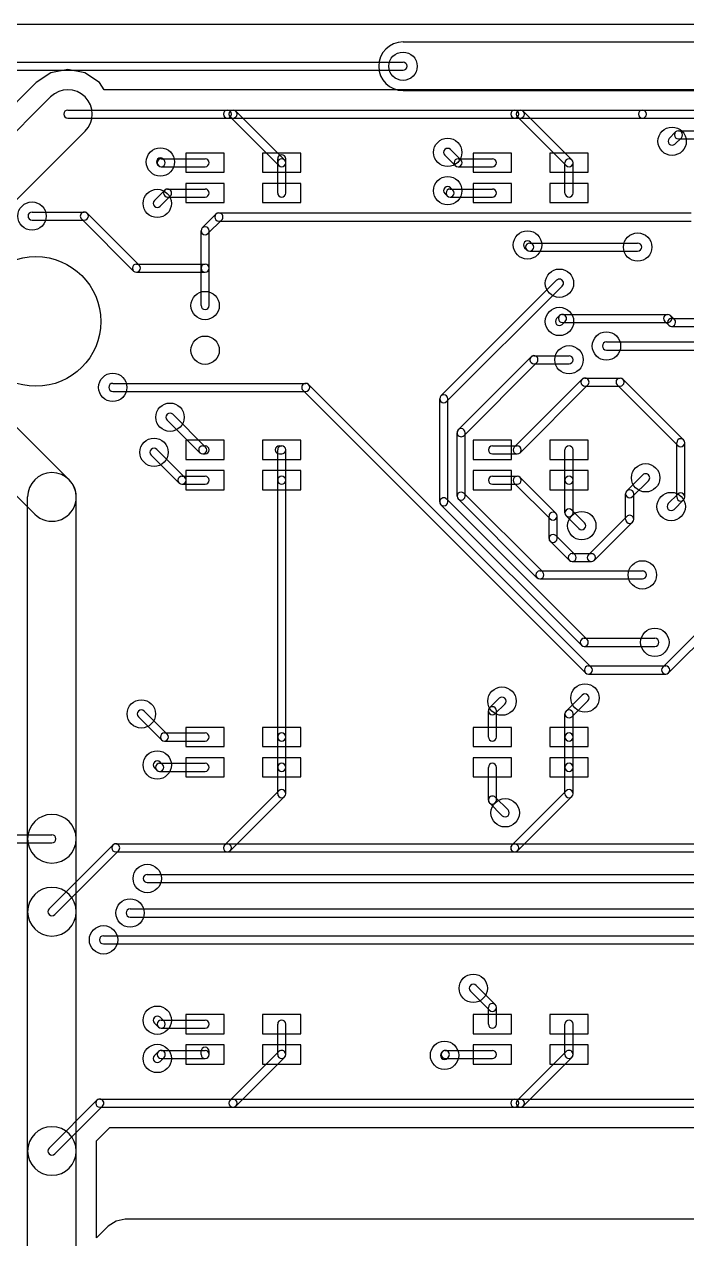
# Model space of a CAD drawing. Extents: x 67 to 209, y -168 to -95.
# Drawn here: x 93.14 to 113.89, y -133.25 to -95.19 of the extents above; entities that cross this region are included whole.
import ezdxf

# ---------------------------------------------------------------- set-up
doc = ezdxf.new("R2010")
doc.units = 0
doc.header["$MEASUREMENT"] = 0
doc.layers.add('BLACK', color=250, linetype='CONTINUOUS')

msp = doc.modelspace()

# ---------------------------------------------------------------- linework, layer by layer
at = {"layer": 'BLACK'}
for p, q in [((67.685, -95.185), (209.315, -95.185)), ((67.685, -95.185), (209.315, -95.185)), ((105, -95.738), (123, -95.738)), ((88.6411, -96.373), (105, -96.373)), ((88.6411, -96.627), (105, -96.627)), ((94.5, -96.603), (93.9654, -96.7093)), ((94.5, -96.603), (93.9654, -96.7093)), ((95.0346, -96.7093), (94.5, -96.603)), ((95.0346, -96.7093), (94.5, -96.603)), ((93.5122, -97.0122), (89.0122, -101.512)), ((93.5122, -97.0122), (89.0122, -101.512)), ((93.9654, -96.7093), (93.5122, -97.0122)), ((93.9654, -96.7093), (93.5122, -97.0122)), ((95.4878, -97.0122), (95.0346, -96.7093)), ((95.4878, -97.0122), (95.0346, -96.7093)), ((95.6387, -97.238), (95.4878, -97.0122)), ((95.6387, -97.238), (95.4878, -97.0122)), ((99.5, -97.238), (95.6387, -97.238)), ((99.5, -97.238), (95.6387, -97.238)), ((99.675, -97.238), (99.5, -97.238)), ((99.675, -97.238), (99.5, -97.238)), ((108.5, -97.238), (99.675, -97.238)), ((108.5, -97.238), (99.675, -97.238)), ((105, -97.262), (123, -97.262)), ((108.675, -97.238), (108.5, -97.238)), ((108.675, -97.238), (108.5, -97.238)), ((112.5, -97.238), (108.675, -97.238)), ((112.5, -97.238), (108.675, -97.238)), ((117.5, -97.238), (112.5, -97.238)), ((117.5, -97.238), (112.5, -97.238)), ((93.9612, -97.4612), (89.4612, -101.961)), ((94.5, -97.873), (99.5, -97.873)), ((94.5, -98.127), (99.5, -98.127)), ((99.5, -97.873), (99.675, -97.873)), ((99.5, -97.873), (99.675, -97.873)), ((99.5, -98.127), (99.675, -98.127)), ((99.5, -98.127), (99.675, -98.127)), ((99.5852, -98.0898), (101.11, -99.6148)), ((99.675, -97.873), (108.5, -97.873)), ((99.675, -98.127), (108.5, -98.127)), ((99.7648, -97.9102), (101.29, -99.4352)), ((108.5, -97.873), (108.675, -97.873)), ((108.5, -97.873), (108.675, -97.873)), ((108.5, -98.127), (108.675, -98.127)), ((108.5, -98.127), (108.675, -98.127)), ((108.585, -98.0898), (110.11, -99.6148)), ((108.675, -97.873), (112.5, -97.873)), ((108.675, -98.127), (112.5, -98.127)), ((108.765, -97.9102), (110.29, -99.4352)), ((112.5, -97.873), (117.5, -97.873)), ((112.5, -97.873), (117.5, -97.873)), ((112.5, -98.127), (117.5, -98.127)), ((112.5, -98.127), (117.5, -98.127)), ((95.0388, -98.5388), (90.5388, -103.039)), ((113.54, -98.5609), (113.34, -98.7609)), ((113.63, -98.5237), (117.365, -98.5237)), ((113.72, -98.7405), (113.52, -98.9405)), ((113.63, -98.7777), (117.365, -98.7777)), ((98.2, -99.225), (98.2, -99.825)), ((99.4, -99.225), (98.2, -99.225)), ((99.4, -99.825), (99.4, -99.225)), ((100.6, -99.225), (100.6, -99.825)), ((101.8, -99.225), (100.6, -99.225)), ((101.8, -99.825), (101.8, -99.225)), ((106.31, -99.2898), (106.635, -99.6148)), ((106.49, -99.1102), (106.815, -99.4352)), ((107.2, -99.225), (107.2, -99.825)), ((108.4, -99.225), (107.2, -99.225)), ((108.4, -99.825), (108.4, -99.225)), ((109.6, -99.225), (109.6, -99.825)), ((110.8, -99.225), (109.6, -99.225)), ((110.8, -99.825), (110.8, -99.225)), ((97.3102, -99.5898), (97.3352, -99.6148)), ((97.425, -99.398), (98.8, -99.398)), ((97.425, -99.652), (98.8, -99.652)), ((97.4898, -99.4102), (97.5148, -99.4352)), ((101.073, -99.525), (101.073, -99.4)), ((101.073, -100.475), (101.073, -99.525)), ((101.073, -100.475), (101.073, -99.525)), ((101.073, -100.475), (101.073, -99.525)), ((101.327, -99.525), (101.327, -99.4)), ((101.327, -100.475), (101.327, -99.525)), ((101.327, -100.475), (101.327, -99.525)), ((101.327, -100.475), (101.327, -99.525)), ((106.725, -99.398), (107.8, -99.398)), ((106.725, -99.652), (107.8, -99.652)), ((110.073, -100.475), (110.073, -99.525)), ((110.073, -100.475), (110.073, -99.525)), ((110.327, -100.475), (110.327, -99.525)), ((110.327, -100.475), (110.327, -99.525)), ((98.2, -99.825), (99.4, -99.825)), ((100.6, -99.825), (101.8, -99.825)), ((107.2, -99.825), (108.4, -99.825)), ((109.6, -99.825), (110.8, -99.825)), ((97.2102, -100.71), (97.5352, -100.385)), ((97.625, -100.348), (98.8, -100.348)), ((98.2, -100.175), (98.2, -100.775)), ((99.4, -100.175), (98.2, -100.175)), ((99.4, -100.775), (99.4, -100.175)), ((100.6, -100.175), (100.6, -100.775)), ((101.8, -100.175), (100.6, -100.175)), ((101.8, -100.775), (101.8, -100.175)), ((106.475, -100.348), (107.8, -100.348)), ((106.49, -100.31), (106.565, -100.385)), ((107.2, -100.175), (107.2, -100.775)), ((108.4, -100.175), (107.2, -100.175)), ((108.4, -100.775), (108.4, -100.175)), ((109.6, -100.175), (109.6, -100.775)), ((110.8, -100.175), (109.6, -100.175)), ((110.8, -100.775), (110.8, -100.175)), ((97.3898, -100.89), (97.7148, -100.565)), ((97.625, -100.602), (98.8, -100.602)), ((98.2, -100.775), (99.4, -100.775)), ((100.6, -100.775), (101.8, -100.775)), ((106.31, -100.49), (106.385, -100.565)), ((106.475, -100.602), (107.8, -100.602)), ((107.2, -100.775), (108.4, -100.775)), ((109.6, -100.775), (110.8, -100.775)), ((93.3783, -101.069), (95.0156, -101.069)), ((96.7377, -102.738), (95.1054, -101.106)), ((98.7101, -101.566), (99.1399, -101.136)), ((99.2296, -101.099), (114.026, -101.099)), ((93.3783, -101.323), (95.0156, -101.323)), ((96.5581, -102.918), (94.9258, -101.286)), ((98.8897, -101.746), (99.3195, -101.316)), ((99.2296, -101.353), (114.026, -101.353)), ((98.673, -102.828), (98.673, -101.656)), ((98.927, -102.828), (98.927, -101.656)), ((108.99, -102.01), (109.058, -102.078)), ((108.81, -102.19), (108.878, -102.258)), ((108.968, -102.041), (112.35, -102.041)), ((108.968, -102.295), (112.35, -102.295)), ((96.6479, -102.701), (98.8, -102.701)), ((96.6479, -102.955), (98.8, -102.955)), ((98.673, -104), (98.673, -102.828)), ((98.927, -104), (98.927, -102.828)), ((106.187, -106.833), (109.81, -103.21)), ((106.367, -107.013), (109.99, -103.39)), ((109.994, -104.279), (113.29, -104.279)), ((109.81, -104.41), (109.904, -104.316)), ((109.99, -104.59), (110.084, -104.496)), ((109.994, -104.533), (113.29, -104.533)), ((113.2, -104.496), (113.323, -104.619)), ((113.38, -104.317), (113.503, -104.44)), ((113.413, -104.403), (114.734, -104.403)), ((113.413, -104.657), (114.734, -104.657)), ((111.373, -105.142), (114.755, -105.142)), ((111.373, -105.396), (114.755, -105.396)), ((109.011, -105.609), (106.731, -107.897)), ((109.191, -105.788), (106.911, -108.076)), ((109.103, -105.573), (110.2, -105.573)), ((109.103, -105.827), (110.2, -105.827)), ((95.9061, -106.439), (101.952, -106.439)), ((110.899, -115.333), (102.042, -106.476)), ((108.485, -108.435), (110.61, -106.31)), ((108.665, -108.615), (110.79, -106.49)), ((110.7, -106.273), (111.8, -106.273)), ((110.7, -106.527), (111.8, -106.527)), ((111.71, -106.49), (113.61, -108.39)), ((111.89, -106.31), (113.79, -108.21)), ((95.9061, -106.693), (101.952, -106.693)), ((110.719, -115.513), (101.863, -106.656)), ((106.15, -110.154), (106.15, -106.923)), ((106.404, -110.154), (106.404, -106.923)), ((97.6102, -107.59), (98.6352, -108.615)), ((97.7898, -107.41), (98.8148, -108.435)), ((92.8072, -107.733), (94.5393, -109.459)), ((106.692, -109.974), (106.692, -107.985)), ((106.946, -109.974), (106.946, -107.985)), ((98.2, -108.225), (98.2, -108.825)), ((99.4, -108.225), (98.2, -108.225)), ((98.725, -108.398), (98.8, -108.398)), ((99.4, -108.825), (99.4, -108.225)), ((100.6, -108.225), (100.6, -108.825)), ((101.8, -108.225), (100.6, -108.225)), ((101.125, -108.398), (101.2, -108.398)), ((101.8, -108.825), (101.8, -108.225)), ((107.2, -108.225), (107.2, -108.825)), ((108.4, -108.225), (107.2, -108.225)), ((107.8, -108.398), (108.575, -108.398)), ((108.4, -108.825), (108.4, -108.225)), ((109.6, -108.225), (109.6, -108.825)), ((110.8, -108.225), (109.6, -108.225)), ((110.8, -108.825), (110.8, -108.225)), ((113.573, -110), (113.573, -108.3)), ((113.827, -110), (113.827, -108.3)), ((91.7315, -108.812), (93.4636, -110.538)), ((97.1102, -108.69), (97.9852, -109.565)), ((97.2898, -108.51), (98.1648, -109.385)), ((98.2, -108.825), (99.4, -108.825)), ((98.725, -108.652), (98.8, -108.652)), ((100.6, -108.825), (101.8, -108.825)), ((101.073, -109.475), (101.073, -108.525)), ((101.125, -108.652), (101.2, -108.652)), ((101.327, -109.475), (101.327, -108.525)), ((107.2, -108.825), (108.4, -108.825)), ((107.8, -108.652), (108.575, -108.652)), ((109.6, -108.825), (110.8, -108.825)), ((110.073, -109.475), (110.073, -108.525)), ((110.327, -109.475), (110.327, -108.525)), ((98.2, -109.175), (98.2, -109.775)), ((99.4, -109.175), (98.2, -109.175)), ((99.4, -109.775), (99.4, -109.175)), ((100.6, -109.175), (100.6, -109.775)), ((101.8, -109.175), (100.6, -109.175)), ((101.8, -109.775), (101.8, -109.175)), ((107.2, -109.175), (107.2, -109.775)), ((108.4, -109.175), (107.2, -109.175)), ((108.4, -109.775), (108.4, -109.175)), ((109.6, -109.175), (109.6, -109.775)), ((110.8, -109.175), (109.6, -109.175)), ((110.8, -109.775), (110.8, -109.175)), ((98.075, -109.348), (98.8, -109.348)), ((98.075, -109.602), (98.8, -109.602)), ((101.073, -117.525), (101.073, -109.475)), ((101.327, -117.525), (101.327, -109.475)), ((107.8, -109.348), (108.575, -109.348)), ((107.8, -109.602), (108.575, -109.602)), ((108.485, -109.565), (109.61, -110.69)), ((108.665, -109.385), (109.79, -110.51)), ((110.073, -110.5), (110.073, -109.475)), ((110.327, -110.5), (110.327, -109.475)), ((112.01, -109.81), (112.51, -109.31)), ((112.19, -109.99), (112.69, -109.49)), ((93.238, -120.715), (93.238, -110)), ((94.762, -120.715), (94.762, -110)), ((98.2, -109.775), (99.4, -109.775)), ((100.6, -109.775), (101.8, -109.775)), ((106.909, -109.884), (109.377, -112.352)), ((107.2, -109.775), (108.4, -109.775)), ((109.6, -109.775), (110.8, -109.775)), ((111.973, -110.7), (111.973, -109.9)), ((112.227, -110.7), (112.227, -109.9)), ((113.61, -109.91), (113.31, -110.21)), ((110.588, -114.645), (106.187, -110.244)), ((110.768, -114.465), (106.367, -110.064)), ((106.729, -110.064), (109.197, -112.532)), ((113.79, -110.09), (113.49, -110.39)), ((109.573, -111.3), (109.573, -110.6)), ((109.827, -111.3), (109.827, -110.6)), ((110.11, -110.59), (110.51, -110.99)), ((110.29, -110.41), (110.69, -110.81)), ((110.81, -111.81), (112.01, -110.61)), ((117.91, -110.562), (113.139, -115.333)), ((118.09, -110.742), (113.319, -115.513)), ((110.99, -111.99), (112.19, -110.79)), ((109.61, -111.39), (110.21, -111.99)), ((109.79, -111.21), (110.39, -111.81)), ((110.3, -111.773), (110.9, -111.773)), ((110.3, -112.027), (110.9, -112.027)), ((109.287, -112.315), (112.499, -112.315)), ((109.287, -112.569), (112.499, -112.569)), ((110.678, -114.428), (112.889, -114.428)), ((110.678, -114.682), (112.889, -114.682)), ((110.809, -115.296), (113.229, -115.296)), ((110.809, -115.55), (113.229, -115.55)), ((108.01, -116.31), (107.71, -116.61)), ((110.61, -116.21), (110.11, -116.71)), ((110.79, -116.39), (110.29, -116.89)), ((96.8898, -116.71), (97.6148, -117.435)), ((107.673, -117.525), (107.673, -116.7)), ((108.19, -116.49), (107.89, -116.79)), ((107.927, -117.525), (107.927, -116.7)), ((110.073, -117.525), (110.073, -116.8)), ((110.327, -117.525), (110.327, -116.8)), ((96.7102, -116.89), (97.4352, -117.615)), ((98.2, -117.225), (98.2, -117.825)), ((99.4, -117.225), (98.2, -117.225)), ((99.4, -117.825), (99.4, -117.225)), ((100.6, -117.225), (100.6, -117.825)), ((101.8, -117.225), (100.6, -117.225)), ((101.8, -117.825), (101.8, -117.225)), ((107.2, -117.225), (107.2, -117.825)), ((108.4, -117.225), (107.2, -117.225)), ((108.4, -117.825), (108.4, -117.225)), ((109.6, -117.225), (109.6, -117.825)), ((110.8, -117.225), (109.6, -117.225)), ((110.8, -117.825), (110.8, -117.225)), ((97.525, -117.398), (98.8, -117.398)), ((101.073, -118.475), (101.073, -117.525)), ((101.327, -118.475), (101.327, -117.525)), ((110.073, -118.475), (110.073, -117.525)), ((110.327, -118.475), (110.327, -117.525)), ((97.525, -117.652), (98.8, -117.652)), ((98.2, -117.825), (99.4, -117.825)), ((100.6, -117.825), (101.8, -117.825)), ((107.2, -117.825), (108.4, -117.825)), ((109.6, -117.825), (110.8, -117.825)), ((97.375, -118.348), (98.8, -118.348)), ((97.3898, -118.31), (97.4648, -118.385)), ((98.2, -118.175), (98.2, -118.775)), ((99.4, -118.175), (98.2, -118.175)), ((99.4, -118.775), (99.4, -118.175)), ((100.6, -118.175), (100.6, -118.775)), ((101.8, -118.175), (100.6, -118.175)), ((101.8, -118.775), (101.8, -118.175)), ((107.2, -118.175), (107.2, -118.775)), ((108.4, -118.175), (107.2, -118.175)), ((108.4, -118.775), (108.4, -118.175)), ((109.6, -118.175), (109.6, -118.775)), ((110.8, -118.175), (109.6, -118.175)), ((110.8, -118.775), (110.8, -118.175)), ((97.2102, -118.49), (97.2852, -118.565)), ((97.375, -118.602), (98.8, -118.602)), ((101.073, -119.3), (101.073, -118.475)), ((101.327, -119.3), (101.327, -118.475)), ((107.673, -119.5), (107.673, -118.475)), ((107.927, -119.5), (107.927, -118.475)), ((110.073, -119.3), (110.073, -118.475)), ((110.327, -119.3), (110.327, -118.475)), ((98.2, -118.775), (99.4, -118.775)), ((100.6, -118.775), (101.8, -118.775)), ((107.2, -118.775), (108.4, -118.775)), ((109.6, -118.775), (110.8, -118.775)), ((101.11, -119.21), (99.4102, -120.91)), ((101.29, -119.39), (99.5898, -121.09)), ((108.29, -119.81), (107.89, -119.41)), ((110.11, -119.21), (108.41, -120.91)), ((110.29, -119.39), (108.59, -121.09)), ((108.11, -119.99), (107.71, -119.59)), ((72.2552, -120.588), (94, -120.588)), ((72.2552, -120.842), (94, -120.842)), ((93.238, -123), (93.238, -120.715)), ((93.9102, -122.91), (95.9102, -120.91)), ((94.762, -123), (94.762, -120.715)), ((96, -120.873), (99.5, -120.873)), ((99.5, -120.873), (108.5, -120.873)), ((108.5, -120.873), (117.5, -120.873)), ((94.0898, -123.09), (96.0898, -121.09)), ((96, -121.127), (99.5, -121.127)), ((99.5, -121.127), (108.5, -121.127)), ((108.5, -121.127), (117.5, -121.127)), ((96.9874, -121.832), (154.464, -121.832)), ((96.9874, -122.086), (154.464, -122.086)), ((96.4498, -122.913), (121.022, -122.913)), ((93.238, -130.5), (93.238, -123)), ((94.762, -130.5), (94.762, -123)), ((96.4498, -123.167), (121.022, -123.167)), ((95.6173, -123.754), (127.722, -123.754)), ((95.6173, -124.008), (127.722, -124.008)), ((107.11, -125.49), (107.71, -126.09)), ((107.29, -125.31), (107.89, -125.91)), ((97.3898, -126.31), (97.5148, -126.435)), ((98.2, -126.225), (98.2, -126.825)), ((99.4, -126.225), (98.2, -126.225)), ((99.4, -126.825), (99.4, -126.225)), ((100.6, -126.225), (100.6, -126.825)), ((101.8, -126.225), (100.6, -126.225)), ((101.8, -126.825), (101.8, -126.225)), ((107.2, -126.225), (107.2, -126.825)), ((108.4, -126.225), (107.2, -126.225)), ((107.673, -126.525), (107.673, -126)), ((107.927, -126.525), (107.927, -126)), ((108.4, -126.825), (108.4, -126.225)), ((109.6, -126.225), (109.6, -126.825)), ((110.8, -126.225), (109.6, -126.225)), ((110.8, -126.825), (110.8, -126.225)), ((97.2102, -126.49), (97.3352, -126.615)), ((97.425, -126.398), (98.8, -126.398)), ((97.425, -126.652), (98.8, -126.652)), ((101.073, -127.475), (101.073, -126.525)), ((101.327, -127.475), (101.327, -126.525)), ((110.073, -127.475), (110.073, -126.525)), ((110.327, -127.475), (110.327, -126.525)), ((98.2, -126.825), (99.4, -126.825)), ((100.6, -126.825), (101.8, -126.825)), ((107.2, -126.825), (108.4, -126.825)), ((109.6, -126.825), (110.8, -126.825)), ((97.2102, -127.51), (97.3352, -127.385)), ((97.425, -127.348), (98.8, -127.348)), ((98.2, -127.175), (98.2, -127.775)), ((99.4, -127.175), (98.2, -127.175)), ((98.673, -127.475), (98.673, -127.375)), ((98.927, -127.475), (98.927, -127.375)), ((99.4, -127.775), (99.4, -127.175)), ((99.5852, -128.91), (101.11, -127.385)), ((100.6, -127.175), (100.6, -127.775)), ((101.8, -127.175), (100.6, -127.175)), ((101.8, -127.775), (101.8, -127.175)), ((106.21, -127.41), (106.235, -127.385)), ((106.325, -127.348), (107.8, -127.348)), ((107.2, -127.175), (107.2, -127.775)), ((108.4, -127.175), (107.2, -127.175)), ((108.4, -127.775), (108.4, -127.175)), ((108.585, -128.91), (110.11, -127.385)), ((109.6, -127.175), (109.6, -127.775)), ((110.8, -127.175), (109.6, -127.175)), ((110.8, -127.775), (110.8, -127.175)), ((97.3898, -127.69), (97.5148, -127.565)), ((97.425, -127.602), (98.8, -127.602)), ((98.2, -127.775), (99.4, -127.775)), ((99.7648, -129.09), (101.29, -127.565)), ((100.6, -127.775), (101.8, -127.775)), ((106.325, -127.602), (107.8, -127.602)), ((106.39, -127.59), (106.415, -127.565)), ((107.2, -127.775), (108.4, -127.775)), ((108.765, -129.09), (110.29, -127.565)), ((109.6, -127.775), (110.8, -127.775)), ((93.9102, -130.41), (95.4102, -128.91)), ((95.5, -128.873), (99.675, -128.873)), ((99.675, -128.873), (108.5, -128.873)), ((108.5, -128.873), (108.675, -128.873)), ((108.5, -128.873), (108.675, -128.873)), ((108.675, -128.873), (117.675, -128.873)), ((94.0898, -130.59), (95.5898, -129.09)), ((95.5, -129.127), (99.675, -129.127)), ((99.675, -129.127), (108.5, -129.127)), ((108.5, -129.127), (108.675, -129.127)), ((108.5, -129.127), (108.675, -129.127)), ((108.675, -129.127), (117.675, -129.127)), ((95.397, -130.181), (95.8156, -129.762)), ((95.397, -130.181), (95.8156, -129.762)), ((95.8156, -129.762), (99.675, -129.762)), ((95.8156, -129.762), (99.675, -129.762)), ((99.675, -129.762), (108.5, -129.762)), ((99.675, -129.762), (108.5, -129.762)), ((108.5, -129.762), (108.675, -129.762)), ((108.5, -129.762), (108.675, -129.762)), ((108.675, -129.762), (117.675, -129.762)), ((108.675, -129.762), (117.675, -129.762)), ((93.238, -135.6), (93.238, -130.5)), ((94.762, -135.6), (94.762, -130.5)), ((95.397, -130.5), (95.397, -130.181)), ((95.397, -130.5), (95.397, -130.181)), ((95.397, -133.225), (95.397, -130.5)), ((95.397, -133.225), (95.397, -130.5)), ((96.0084, -132.696), (95.7612, -132.861)), ((96.0084, -132.696), (95.7612, -132.861)), ((96.3, -132.638), (96.0084, -132.696)), ((96.3, -132.638), (96.0084, -132.696)), ((99.7, -132.638), (96.3, -132.638)), ((99.7, -132.638), (96.3, -132.638)), ((108.6, -132.638), (99.7, -132.638)), ((108.6, -132.638), (99.7, -132.638)), ((117.7, -132.638), (108.6, -132.638)), ((117.7, -132.638), (108.6, -132.638)), ((95.7612, -132.861), (95.397, -133.225)), ((95.7612, -132.861), (95.397, -133.225))]:
    msp.add_line(p, q, dxfattribs=at)
for centre, radius in [((105, -96.5), 0.4445), ((113.43, -98.8507), 0.4445), ((106.4, -99.2), 0.4445), ((97.4, -99.5), 0.4445), ((106.4, -100.4), 0.4445), ((97.3, -100.8), 0.4445), ((93.3783, -101.196), 0.4445), ((108.9, -102.1), 0.4445), ((112.35, -102.168), 0.4445), ((93.5, -104.5), 2.032), ((109.9, -103.3), 0.4445), ((98.8, -104), 0.4445), ((109.9, -104.5), 0.4445), ((98.8, -105.4), 0.4445), ((111.373, -105.269), 0.4445), ((110.2, -105.7), 0.4445), ((95.9061, -106.566), 0.4445), ((97.7, -107.5), 0.4445), ((97.2, -108.6), 0.4445), ((112.6, -109.4), 0.4445), ((113.4, -110.3), 0.4445), ((110.6, -110.9), 0.4445), ((112.499, -112.442), 0.4445), ((112.889, -114.555), 0.4445), ((108.1, -116.4), 0.4445), ((110.7, -116.3), 0.4445), ((96.8, -116.8), 0.4445), ((97.3, -118.4), 0.4445), ((108.2, -119.9), 0.4445), ((96.9874, -121.959), 0.4445), ((96.4498, -123.04), 0.4445), ((95.6173, -123.881), 0.4445), ((107.2, -125.4), 0.4445), ((97.3, -126.4), 0.4445), ((106.3, -127.5), 0.4445), ((97.3, -127.6), 0.4445)]:
    msp.add_circle(centre, radius, dxfattribs=at)
for centre, radius, start, end in [((105, -96.5), 0.762, 90, 270), ((105, -96.5), 0.127, 270, 450), ((94.5, -98), 0.762, -45, 135), ((94.5, -98), 0.127, 90, 270), ((99.5, -98), 0.127, 90, 270), ((99.5, -98), 0.127, 90, 270), ((99.5, -98), 0.127, 270, 450), ((99.675, -98), 0.127, 90, 270), ((99.675, -98), 0.127, 45, 225), ((99.675, -98), 0.127, 270, 450), ((99.675, -98), 0.127, 270, 450), ((108.5, -98), 0.127, 90, 270), ((108.5, -98), 0.127, 90, 270), ((108.5, -98), 0.127, 270, 450), ((108.675, -98), 0.127, 45, 225), ((108.675, -98), 0.127, 90, 270), ((108.675, -98), 0.127, 270, 450), ((108.675, -98), 0.127, 270, 450), ((112.5, -98), 0.127, 90, 270), ((112.5, -98), 0.127, 90, 270), ((112.5, -98), 0.127, 270, 450), ((113.63, -98.6507), 0.127, 90, 270), ((113.63, -98.6507), 0.127, -45, 135), ((113.43, -98.8507), 0.127, 135, 315), ((101.2, -99.4), 0.127, 360, 540), ((106.4, -99.2), 0.127, 45, 225), ((97.4, -99.5), 0.127, 45, 225), ((97.425, -99.525), 0.127, 90, 270), ((97.425, -99.525), 0.127, 225, 405), ((98.8, -99.525), 0.127, 270, 450), ((101.2, -99.525), 0.127, 360, 540), ((101.2, -99.525), 0.127, 360, 540), ((101.2, -99.525), 0.127, 360, 540), ((101.2, -99.525), 0.127, 180, 360), ((101.2, -99.525), 0.127, 225, 405), ((106.725, -99.525), 0.127, 90, 270), ((106.725, -99.525), 0.127, 225, 405), ((107.8, -99.525), 0.127, 270, 450), ((110.2, -99.525), 0.127, 360, 540), ((110.2, -99.525), 0.127, 360, 540), ((110.2, -99.525), 0.127, 225, 405), ((97.625, -100.475), 0.127, 90, 270), ((97.625, -100.475), 0.127, 315, 495), ((98.8, -100.475), 0.127, 270, 450), ((101.2, -100.475), 0.127, 180, 360), ((101.2, -100.475), 0.127, 180, 360), ((101.2, -100.475), 0.127, 180, 360), ((106.4, -100.4), 0.127, 45, 225), ((106.475, -100.475), 0.127, 90, 270), ((106.475, -100.475), 0.127, 225, 405), ((107.8, -100.475), 0.127, 270, 450), ((110.2, -100.475), 0.127, 180, 360), ((110.2, -100.475), 0.127, 180, 360), ((97.3, -100.8), 0.127, 135, 315), ((93.3783, -101.196), 0.127, 90, 270), ((95.0156, -101.196), 0.127, 405, 585), ((95.0156, -101.196), 0.127, 270, 450), ((99.2296, -101.226), 0.127, 90, 270), ((99.2297, -101.226), 0.127, 315, 495), ((98.7999, -101.656), 0.127, 135, 315), ((98.8, -101.656), 0.127, 360, 540), ((108.9, -102.1), 0.127, 45, 225), ((108.968, -102.168), 0.127, 90, 270), ((108.968, -102.168), 0.127, 225, 405), ((112.35, -102.168), 0.127, 270, 450), ((96.6479, -102.828), 0.127, 90, 270), ((96.6479, -102.828), 0.127, 225, 405), ((98.8, -102.828), 0.127, 360, 540), ((98.8, -102.828), 0.127, 270, 450), ((98.8, -102.828), 0.127, 180, 360), ((109.9, -103.3), 0.127, 315, 495), ((98.8, -104), 0.127, 180, 360), ((109.994, -104.406), 0.127, 90, 270), ((109.994, -104.406), 0.127, 315, 495), ((113.29, -104.406), 0.127, 44.8, 224.8), ((113.29, -104.406), 0.127, 270, 450), ((109.9, -104.5), 0.127, 135, 315), ((113.413, -104.53), 0.127, 90, 270), ((113.413, -104.53), 0.127, 224.8, 404.8), ((111.373, -105.269), 0.127, 90, 270), ((109.103, -105.7), 0.127, 90, 270), ((109.101, -105.698), 0.127, -44.9, 135.1), ((110.2, -105.7), 0.127, 270, 450), ((95.9061, -106.566), 0.127, 90, 270), ((101.952, -106.566), 0.127, 405, 585), ((101.952, -106.566), 0.127, 270, 450), ((110.7, -106.4), 0.127, 90, 270), ((110.7, -106.4), 0.127, 315, 495), ((111.8, -106.4), 0.127, 45, 225), ((111.8, -106.4), 0.127, 270, 450), ((106.277, -106.923), 0.127, 360, 540), ((106.277, -106.923), 0.127, 135, 315), ((97.7, -107.5), 0.127, 45, 225), ((106.819, -107.985), 0.127, 360, 540), ((106.821, -107.987), 0.127, 135.1, 315.1), ((97.2, -108.6), 0.127, 45, 225), ((98.725, -108.525), 0.127, 90, 270), ((98.725, -108.525), 0.127, 225, 405), ((98.8, -108.525), 0.127, 270, 450), ((101.125, -108.525), 0.127, 90, 270), ((101.2, -108.525), 0.127, 360, 540), ((101.2, -108.525), 0.127, 270, 450), ((107.8, -108.525), 0.127, 90, 270), ((108.575, -108.525), 0.127, 135, 315), ((108.575, -108.525), 0.127, 270, 450), ((110.2, -108.525), 0.127, 360, 540), ((113.7, -108.3), 0.127, 360, 540), ((113.7, -108.3), 0.127, 225, 405), ((94, -110), 0.762, 360, 540), ((94.0015, -109.999), 0.762, 225.1, 405.1), ((98.075, -109.475), 0.127, 90, 270), ((98.075, -109.475), 0.127, 225, 405), ((98.8, -109.475), 0.127, 270, 450), ((101.2, -109.475), 0.127, 360, 540), ((101.2, -109.475), 0.127, 180, 360), ((107.8, -109.475), 0.127, 90, 270), ((108.575, -109.475), 0.127, 45, 225), ((108.575, -109.475), 0.127, 270, 450), ((110.2, -109.475), 0.127, 360, 540), ((110.2, -109.475), 0.127, 180, 360), ((112.6, -109.4), 0.127, 315, 495), ((106.819, -109.974), 0.127, 45, 225), ((106.819, -109.974), 0.127, 180, 360), ((112.1, -109.9), 0.127, 360, 540), ((112.1, -109.9), 0.127, 135, 315), ((113.7, -110), 0.127, 180, 360), ((113.7, -110), 0.127, -45, 135), ((106.277, -110.154), 0.127, 405, 585), ((106.277, -110.154), 0.127, 180, 360), ((110.2, -110.5), 0.127, 45, 225), ((113.4, -110.3), 0.127, 135, 315), ((109.7, -110.6), 0.127, 360, 540), ((109.7, -110.6), 0.127, 225, 405), ((110.2, -110.5), 0.127, 180, 360), ((112.1, -110.7), 0.127, 180, 360), ((112.1, -110.7), 0.127, 315, 495), ((110.6, -110.9), 0.127, 225, 405), ((109.7, -111.3), 0.127, 45, 225), ((109.7, -111.3), 0.127, 180, 360), ((110.3, -111.9), 0.127, 90, 270), ((110.3, -111.9), 0.127, 225, 405), ((110.9, -111.9), 0.127, 135, 315), ((110.9, -111.9), 0.127, 270, 450), ((109.287, -112.442), 0.127, 90, 270), ((109.287, -112.442), 0.127, 225, 405), ((112.499, -112.442), 0.127, 270, 450), ((110.678, -114.555), 0.127, 90, 270), ((110.678, -114.555), 0.127, 225, 405), ((112.889, -114.555), 0.127, 270, 450), ((110.809, -115.423), 0.127, 90, 270), ((110.809, -115.423), 0.127, 225, 405), ((113.229, -115.423), 0.127, 135, 315), ((113.229, -115.423), 0.127, 270, 450), ((108.1, -116.4), 0.127, -45, 135), ((110.7, -116.3), 0.127, -45, 135), ((96.8, -116.8), 0.127, 45, 225), ((107.8, -116.7), 0.127, 360, 540), ((107.8, -116.7), 0.127, 135, 315), ((110.2, -116.8), 0.127, 360, 540), ((110.2, -116.8), 0.127, 135, 315), ((97.525, -117.525), 0.127, 90, 270), ((97.525, -117.525), 0.127, 225, 405), ((98.8, -117.525), 0.127, 270, 450), ((101.2, -117.525), 0.127, 360, 540), ((101.2, -117.525), 0.127, 180, 360), ((107.8, -117.525), 0.127, 180, 360), ((110.2, -117.525), 0.127, 360, 540), ((110.2, -117.525), 0.127, 180, 360), ((97.3, -118.4), 0.127, 45, 225), ((97.375, -118.475), 0.127, 90, 270), ((98.8, -118.475), 0.127, 270, 450), ((101.2, -118.475), 0.127, 360, 540), ((107.8, -118.475), 0.127, 360, 540), ((110.2, -118.475), 0.127, 360, 540), ((97.375, -118.475), 0.127, 225, 405), ((101.2, -118.475), 0.127, 180, 360), ((110.2, -118.475), 0.127, 180, 360), ((101.2, -119.3), 0.127, 180, 360), ((101.2, -119.3), 0.127, -45, 135), ((107.8, -119.5), 0.127, 405, 585), ((107.8, -119.5), 0.127, 180, 360), ((110.2, -119.3), 0.127, 180, 360), ((110.2, -119.3), 0.127, -45, 135), ((108.2, -119.9), 0.127, 225, 405), ((94, -120.715), 0.762, 360, 540), ((94, -120.715), 0.127, 270, 450), ((94, -120.715), 0.762, 180, 360), ((96, -121), 0.127, 90, 270), ((96, -121), 0.127, 315, 495), ((99.5, -121), 0.127, 90, 270), ((99.5, -121), 0.127, 135, 315), ((99.5, -121), 0.127, 270, 450), ((108.5, -121), 0.127, 90, 270), ((108.5, -121), 0.127, 135, 315), ((108.5, -121), 0.127, 270, 450), ((96.9874, -121.959), 0.127, 90, 270), ((94, -123), 0.762, 360, 540), ((94, -123), 0.127, 135, 315), ((96.4498, -123.04), 0.127, 90, 270), ((94, -123), 0.762, 180, 360), ((95.6173, -123.881), 0.127, 90, 270), ((107.2, -125.4), 0.127, 45, 225), ((107.8, -126), 0.127, 360, 540), ((107.8, -126), 0.127, 225, 405), ((97.3, -126.4), 0.127, 45, 225), ((97.425, -126.525), 0.127, 90, 270), ((97.425, -126.525), 0.127, 225, 405), ((98.8, -126.525), 0.127, 270, 450), ((101.2, -126.525), 0.127, 360, 540), ((107.8, -126.525), 0.127, 180, 360), ((110.2, -126.525), 0.127, 360, 540), ((97.3, -127.6), 0.127, 135, 315), ((97.425, -127.475), 0.127, 90, 270), ((97.425, -127.475), 0.127, 315, 495), ((98.8, -127.375), 0.127, 360, 540), ((98.8, -127.475), 0.127, 180, 360), ((98.8, -127.475), 0.127, 270, 450), ((101.2, -127.475), 0.127, 180, 360), ((101.2, -127.475), 0.127, 315, 495), ((106.3, -127.5), 0.127, 135, 315), ((106.325, -127.475), 0.127, 90, 270), ((106.325, -127.475), 0.127, 315, 495), ((107.8, -127.475), 0.127, 270, 450), ((110.2, -127.475), 0.127, 180, 360), ((110.2, -127.475), 0.127, 315, 495), ((95.5, -129), 0.127, 90, 270), ((95.5, -129), 0.127, 315, 495), ((99.675, -129), 0.127, 90, 270), ((99.675, -129), 0.127, 135, 315), ((99.675, -129), 0.127, 270, 450), ((108.5, -129), 0.127, 90, 270), ((108.5, -129), 0.127, 90, 270), ((108.5, -129), 0.127, 270, 450), ((108.675, -129), 0.127, 90, 270), ((108.675, -129), 0.127, 135, 315), ((108.675, -129), 0.127, 270, 450), ((108.675, -129), 0.127, 270, 450), ((94, -130.5), 0.762, 360, 540), ((94, -130.5), 0.762, 180, 360), ((94, -130.5), 0.127, 135, 315)]:
    msp.add_arc(centre, radius, start, end, dxfattribs=at)

doc.saveas('drawing.dxf')
